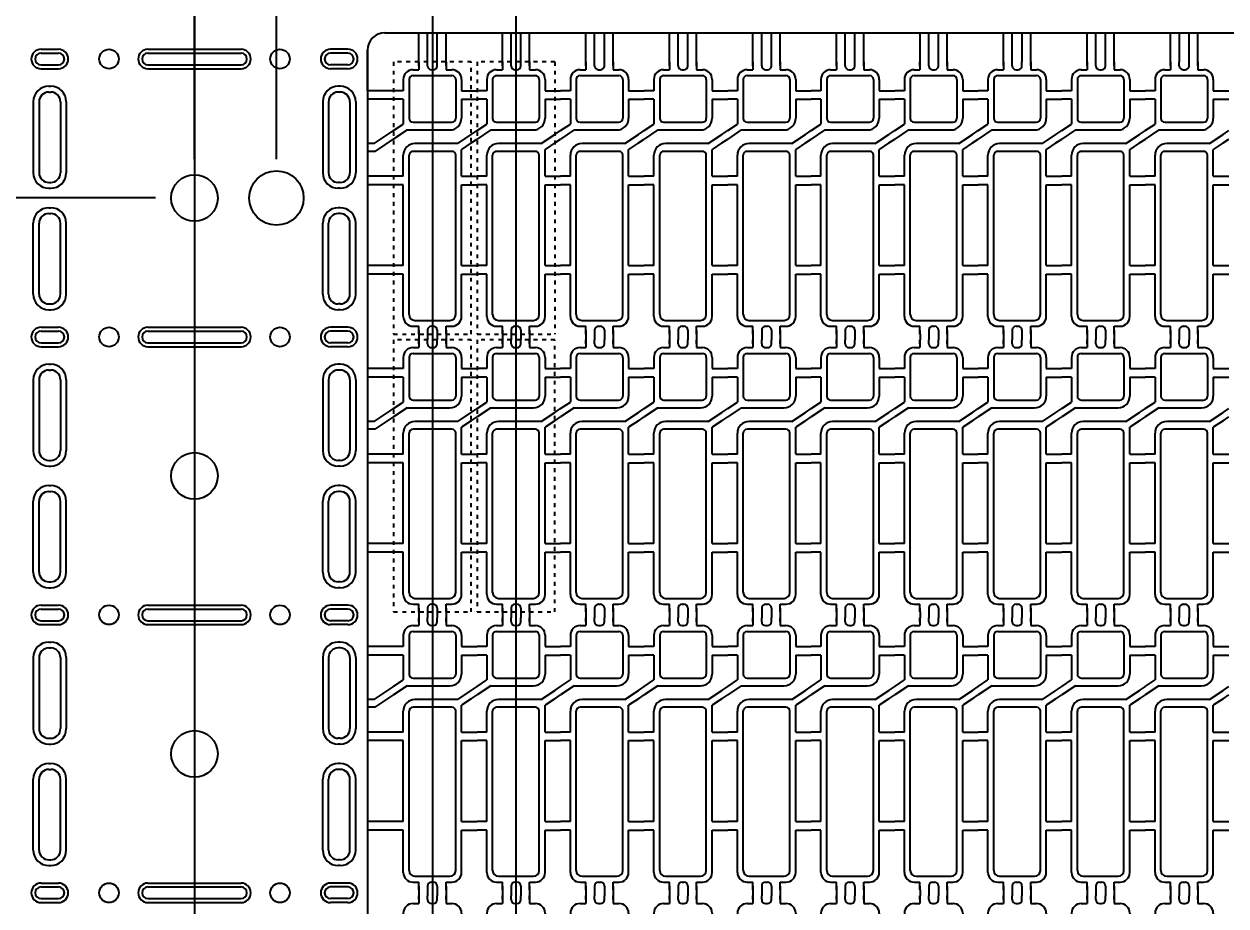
# Model space of a CAD drawing. Header units: millimetres. Extents: x -992 to 1678, y 128 to 1331.
# Drawn here: x -846.04 to -815.1, y 1240.38 to 1263.07 of the extents above; entities that cross this region are included whole.
import ezdxf

# ---------------------------------------------------------------- set-up
doc = ezdxf.new("R2010")
doc.units = ezdxf.units.MM
doc.header["$PDMODE"] = 3
doc.header["$PDSIZE"] = -1
for name, pattern in [('CENTER', [10.16, 6.35, -1.27, 1.27, -1.27]), ('DOT2', [0.125, 0, -0.125]), ('HIDDEN', [1.905, 1.27, -0.635])]:
    doc.linetypes.add(name, pattern=pattern)
doc.layers.get('DEFPOINTS').update_dxf_attribs({"color": 10})
for name, color, linetype in [('1', 3, 'Continuous'), ('6', 6, 'Continuous'), ('b etching', 1, 'Continuous'), ('CEN', 8, 'CENTER'), ('DIM', 7, 'Continuous'), ('HID', 1, 'HIDDEN')]:
    doc.layers.add(name, color=color, linetype=linetype)
doc.styles.add('SIMPLEX', font='simplex')
doc.styles.get("Standard").update_dxf_attribs({"font": 'txt.shx', "bigfont": 'chineset.shx'})
doc.dimstyles.new('ISO-25', dxfattribs={"dimtxt": 2.5, "dimasz": 2.5, "dimexe": 1.25, "dimexo": 0.625, "dimtad": 1, "dimtxsty": 'Standard', "dimcen": 2.5, "dimadec": 0, "dimazin": 0, "dimtfac": 1, "dimtmove": 0, "dimatfit": 3, "dimfxl": 1, "dimarcsym": 0})

# ---------------------------------------------------------------- blocks, each defined once
blk = doc.blocks.new('_OPEN30')
at = {"color": 0, "linetype": 'ByBlock'}
for p, q in [((-1, 0.268), (0, 0)), ((0, 0), (-1, -0.268)), ((0, 0), (-1, 0))]:
    blk.add_line(p, q, dxfattribs=at)
blk = doc.blocks.new('*D93')
at = {"layer": 'DEFPOINTS', "color": 0, "transparency": 16777216}
for p in [(-899.724, 1292.825), (-841.649, 1270.144), (-899.724, 1208.444)]:
    blk.add_point(p, dxfattribs=at)
at = {"layer": 'DIM', "color": 0, "lineweight": -2, "transparency": 16777216}
for p, q in [((-899.724, 1209.444), (-899.724, 1293.825)), ((-841.649, 1271.144), (-841.649, 1293.825)), ((-897.724, 1292.825), (-879.615, 1292.825)), ((-843.649, 1292.825), (-861.758, 1292.825))]:
    blk.add_line(p, q, dxfattribs=at)
at = {"layer": 'DIM', "color": 0, "lineweight": -2, "transparency": 16777216, "xscale": 2, "yscale": 2, "zscale": 2, "rotation": 180}
blk.add_blockref('_OPEN30', (-899.724, 1292.825), dxfattribs=at)
at = {"layer": 'DIM', "color": 0, "lineweight": -2, "transparency": 16777216, "xscale": 2, "yscale": 2, "zscale": 2}
blk.add_blockref('_OPEN30', (-841.649, 1292.825), dxfattribs=at)
at = {"layer": 'DIM', "color": 0, "transparency": 16777216, "insert": (-870.686, 1292.825), "char_height": 3, "attachment_point": 5, "style": 'SIMPLEX'}
blk.add_mtext('58,075', dxfattribs=at)
blk = doc.blocks.new('*D130')
at = {"layer": 'DEFPOINTS', "color": 0, "transparency": 16777216}
for p in [(-841.649, 1270.691), (-841.649, 1258.594), (-839.539, 1258.594)]:
    blk.add_point(p, dxfattribs=at)
at = {"layer": 'DIM', "color": 0, "lineweight": -2, "transparency": 16777216}
for p, q in [((-841.649, 1259.594), (-841.649, 1271.691)), ((-839.539, 1259.594), (-839.539, 1271.691)), ((-843.649, 1270.691), (-845.649, 1270.691)), ((-841.649, 1270.691), (-839.539, 1270.691)), ((-837.539, 1270.691), (-827.778, 1270.691))]:
    blk.add_line(p, q, dxfattribs=at)
at = {"layer": 'DIM', "color": 0, "lineweight": -2, "transparency": 16777216, "xscale": 2, "yscale": 2, "zscale": 2}
blk.add_blockref('_OPEN30', (-841.649, 1270.691), dxfattribs=at)
at = {"layer": 'DIM', "color": 0, "lineweight": -2, "transparency": 16777216, "xscale": 2, "yscale": 2, "zscale": 2, "rotation": 180}
blk.add_blockref('_OPEN30', (-839.539, 1270.691), dxfattribs=at)
at = {"layer": 'DIM', "color": 0, "transparency": 16777216, "insert": (-822.636, 1270.691), "char_height": 3, "attachment_point": 5, "style": 'SIMPLEX'}
blk.add_mtext('2,11', dxfattribs=at)
blk = doc.blocks.new('*D131')
at = {"layer": 'DEFPOINTS', "color": 0, "transparency": 16777216}
for p in [(-841.649, 1265.844), (-852.393, 1258.594), (-841.649, 1258.594)]:
    blk.add_point(p, dxfattribs=at)
at = {"layer": 'DIM', "color": 0, "lineweight": -2, "transparency": 16777216}
for p, q in [((-852.393, 1265.844), (-852.393, 1267.844)), ((-842.649, 1265.844), (-853.393, 1265.844)), ((-852.393, 1260.594), (-852.393, 1263.844)), ((-842.649, 1258.594), (-853.393, 1258.594))]:
    blk.add_line(p, q, dxfattribs=at)
at = {"layer": 'DIM', "color": 0, "lineweight": -2, "transparency": 16777216, "xscale": 2, "yscale": 2, "zscale": 2}
for p, rotation in [((-852.393, 1265.844), 90), ((-852.393, 1258.594), 270)]:
    blk.add_blockref('_OPEN30', p, dxfattribs=dict(at, rotation=rotation))
at = {"layer": 'DIM', "color": 0, "transparency": 16777216, "insert": (-852.393, 1273.915), "char_height": 3, "attachment_point": 5, "rotation": 90, "style": 'SIMPLEX'}
blk.add_mtext('7,25', dxfattribs=at)
blk = doc.blocks.new('e1')
at = {"layer": '1'}
for p, q in [((-947.058, 906.581), (-947.058, 906.481)), ((-947.058, 906.481), (-947.058, 906.581)), ((-947.058, 906.581), (-947.058, 906.381)), ((-946.358, 906.581), (-946.358, 906.481)), ((-946.358, 906.481), (-946.358, 906.581)), ((-946.358, 906.581), (-946.358, 906.381)), ((-946.358, 906.381), (-946.208, 906.381)), ((-947.458, 906.131), (-947.458, 905.841)), ((-945.958, 906.131), (-945.958, 905.841)), ((-947.458, 905.841), (-947.708, 905.841)), ((-947.458, 905.621), (-947.708, 905.621)), ((-947.458, 905.621), (-947.458, 904.981)), ((-945.958, 905.841), (-945.708, 905.841)), ((-945.958, 905.621), (-945.958, 905.131)), ((-945.958, 905.621), (-945.708, 905.621)), ((-947.358, 904.831), (-946.258, 904.831)), ((-946.058, 904.481), (-947.158, 904.481)), ((-945.958, 903.641), (-945.958, 904.331)), ((-947.458, 903.641), (-947.458, 904.181)), ((-947.458, 903.641), (-947.708, 903.641)), ((-947.458, 903.421), (-947.708, 903.421)), ((-947.458, 901.341), (-947.458, 903.421)), ((-945.958, 903.641), (-945.708, 903.641)), ((-945.958, 901.341), (-945.958, 903.421)), ((-945.958, 903.421), (-945.708, 903.421)), ((-947.458, 901.341), (-947.708, 901.341)), ((-945.958, 901.341), (-945.708, 901.341)), ((-947.458, 901.121), (-947.708, 901.121)), ((-947.458, 900.031), (-947.458, 901.121)), ((-945.958, 900.031), (-945.958, 901.121)), ((-945.958, 901.121), (-945.708, 901.121)), ((-947.058, 899.581), (-947.058, 899.781)), ((-947.058, 899.581), (-947.058, 899.681)), ((-947.058, 899.681), (-947.058, 899.581)), ((-946.358, 899.781), (-946.208, 899.781)), ((-946.358, 899.581), (-946.358, 899.781)), ((-946.358, 899.581), (-946.358, 899.681)), ((-946.358, 899.681), (-946.358, 899.581))]:
    blk.add_line(p, q, dxfattribs=at)
at = {"layer": '1', "linetype": 'ByBlock'}
for p, q in [((-946.833, 906.481), (-946.833, 906.581)), ((-946.583, 906.481), (-946.583, 906.581)), ((-947.208, 906.381), (-947.058, 906.381)), ((-946.733, 906.381), (-946.683, 906.381)), ((-947.708, 904.814), (-947.458, 904.981)), ((-947.358, 904.831), (-947.708, 904.597)), ((-946.058, 904.481), (-945.708, 904.714)), ((-945.708, 904.497), (-945.958, 904.331)), ((-947.208, 899.781), (-947.058, 899.781)), ((-946.833, 899.681), (-946.833, 899.581)), ((-946.733, 899.781), (-946.683, 899.781)), ((-946.583, 899.681), (-946.583, 899.581))]:
    blk.add_line(p, q, dxfattribs=at)
for centre, start, end in [((-946.733, 906.481), 180, 270), ((-946.683, 906.481), 270, 0), ((-946.733, 899.681), 90, 180), ((-946.683, 899.681), 0, 90)]:
    blk.add_arc(centre, 0.1, start, end, dxfattribs=at)
at = {"layer": '1'}
for centre, radius, start, end in [((-947.208, 906.131), 0.25, 90, 180), ((-946.208, 906.131), 0.25, 0, 90), ((-946.258, 905.131), 0.3, 270, 0), ((-947.158, 904.181), 0.3, 90, 180), ((-947.208, 900.031), 0.25, 180, 270), ((-946.208, 900.031), 0.25, 270, 0)]:
    blk.add_arc(centre, radius, start, end, dxfattribs=at)
blk = doc.blocks.new('e2')
at = {"layer": 'b etching', "linetype": 'ByBlock'}
for p, q in [((-947.208, 906.231), (-946.208, 906.231)), ((-947.308, 906.131), (-947.308, 905.131)), ((-946.108, 906.131), (-946.108, 905.131)), ((-947.208, 905.031), (-946.208, 905.031)), ((-947.308, 900.081), (-947.308, 904.181)), ((-946.208, 904.281), (-947.208, 904.281)), ((-946.108, 900.081), (-946.108, 904.181)), ((-947.158, 899.931), (-946.258, 899.931))]:
    blk.add_line(p, q, dxfattribs=at)
for centre, radius, start, end in [((-947.208, 906.131), 0.1, 90, 180), ((-946.208, 906.131), 0.1, 360, 90), ((-947.208, 905.131), 0.1, 180, 270), ((-946.208, 905.131), 0.1, 270, 360), ((-947.208, 904.181), 0.1, 90, 180), ((-946.208, 904.181), 0.1, 0, 90), ((-947.158, 900.081), 0.15, 180, 270), ((-946.258, 900.081), 0.15, 270, 0)]:
    blk.add_arc(centre, radius, start, end, dxfattribs=at)
blk = doc.blocks.new('TOP')
at = {"layer": '1', "linetype": 'ByBlock'}
for p, q in [((-895.149, 911.326), (-894.999, 911.326)), ((-895.149, 911.106), (-894.999, 911.106)), ((-895.149, 910.2), (-894.999, 910.3)), ((-895.149, 909.983), (-894.999, 910.083)), ((-895.149, 909.126), (-894.999, 909.126)), ((-895.149, 908.906), (-894.999, 908.906)), ((-895.149, 906.826), (-894.999, 906.826)), ((-895.149, 906.606), (-894.999, 906.606)), ((-896.499, 905.066), (-896.499, 904.916)), ((-896.274, 905.066), (-896.274, 904.916)), ((-896.024, 905.066), (-896.024, 904.916)), ((-895.799, 905.066), (-895.799, 904.916))]:
    blk.add_line(p, q, dxfattribs=at)
blk = doc.blocks.new('1')
at = {"layer": '1', "linetype": 'ByBlock'}
for p, q in [((-898.224, 911.326), (-898.899, 911.326)), ((-898.224, 911.106), (-898.899, 911.106)), ((-898.899, 911.106), (-898.899, 909.966)), ((-898.724, 909.966), (-897.974, 910.466)), ((-898.699, 909.766), (-897.874, 910.316)), ((-898.724, 909.966), (-898.899, 909.966)), ((-898.699, 909.766), (-898.899, 909.766)), ((-898.899, 909.766), (-898.899, 909.126)), ((-898.224, 909.126), (-898.899, 909.126)), ((-898.224, 908.906), (-898.899, 908.906)), ((-898.899, 908.906), (-898.899, 906.826)), ((-898.224, 906.826), (-898.899, 906.826)), ((-898.224, 906.606), (-898.899, 906.606)), ((-898.899, 906.606), (-898.899, 904.176)), ((-898.224, 904.176), (-898.899, 904.176))]:
    blk.add_line(p, q, dxfattribs=at)
blk = doc.blocks.new('111')
at = {"layer": '1', "linetype": 'ByBlock'}
for p, q in [((-415.593, 929.351), (-415.593, 930.101)), ((-415.368, 929.351), (-415.368, 930.101)), ((-415.368, 930.101), (-415.118, 930.101)), ((-415.118, 929.351), (-415.118, 930.101)), ((-414.893, 930.101), (-413.443, 930.101)), ((-414.893, 929.351), (-414.893, 930.101))]:
    blk.add_line(p, q, dxfattribs=at)

msp = doc.modelspace()

# ---------------------------------------------------------------- linework, layer by layer
at = {"layer": '1', "linetype": 'ByBlock'}
for p, q in [((-836.7486804, 1262.84394821), (-835.8736804, 1262.84394821)), ((-837.1986804, 1261.35394821), (-837.1986804, 1262.39394821))]:
    msp.add_line(p, q, dxfattribs=at)
at = {"layer": '1'}
for p, q in [((-845.5986804, 1262.31894821), (-845.1486804, 1262.31894821)), ((-845.5986804, 1262.31894821), (-845.1486804, 1262.31894821)), ((-842.8486804, 1262.31894821), (-840.4486804, 1262.31894821)), ((-841.1486804, 1262.31894821), (-840.4486804, 1262.31894821)), ((-837.6986804, 1262.31894821), (-838.1486804, 1262.31894821)), ((-837.6986804, 1262.31894821), (-838.1486804, 1262.31894821)), ((-845.5986804, 1262.01894821), (-845.1486804, 1262.01894821)), ((-845.5986804, 1262.01894821), (-845.1486804, 1262.01894821)), ((-842.8486804, 1262.01894821), (-840.4486804, 1262.01894821)), ((-841.1486804, 1262.01894821), (-840.4486804, 1262.01894821)), ((-837.6986804, 1262.01894821), (-838.1486804, 1262.01894821)), ((-837.6986804, 1262.01894821), (-838.1486804, 1262.01894821)), ((-845.6486804, 1261.06894821), (-845.6486804, 1259.24394821)), ((-845.3986804, 1261.31894821), (-845.3486804, 1261.31894821)), ((-845.0986804, 1261.06894821), (-845.0986804, 1259.24394821)), ((-838.1986804, 1261.06894821), (-838.1986804, 1259.24394821)), ((-837.8986804, 1261.31894821), (-837.9486804, 1261.31894821)), ((-837.6486804, 1261.06894821), (-837.6486804, 1259.24394821)), ((-845.3986804, 1258.99394821), (-845.3486804, 1258.99394821)), ((-837.8986804, 1258.99394821), (-837.9486804, 1258.99394821)), ((-845.6486804, 1256.11894821), (-845.6486804, 1257.94394821)), ((-845.3986804, 1258.19394821), (-845.3486804, 1258.19394821)), ((-845.0986804, 1256.11894821), (-845.0986804, 1257.94394821)), ((-838.1986804, 1256.11894821), (-838.1986804, 1257.94394821)), ((-837.8986804, 1258.19394821), (-837.9486804, 1258.19394821)), ((-837.6486804, 1256.11894821), (-837.6486804, 1257.94394821)), ((-845.3986804, 1255.86894821), (-845.3486804, 1255.86894821)), ((-837.8986804, 1255.86894821), (-837.9486804, 1255.86894821)), ((-845.5986804, 1255.16894821), (-845.1486804, 1255.16894821)), ((-845.5986804, 1255.16894821), (-845.1486804, 1255.16894821)), ((-842.8486804, 1255.16894821), (-840.4486804, 1255.16894821)), ((-841.1486804, 1255.16894821), (-840.4486804, 1255.16894821)), ((-837.6986804, 1255.16894821), (-838.1486804, 1255.16894821)), ((-837.6986804, 1255.16894821), (-838.1486804, 1255.16894821)), ((-845.5986804, 1254.86894821), (-845.1486804, 1254.86894821)), ((-845.5986804, 1254.86894821), (-845.1486804, 1254.86894821)), ((-842.8486804, 1254.86894821), (-840.4486804, 1254.86894821)), ((-841.1486804, 1254.86894821), (-840.4486804, 1254.86894821)), ((-837.6986804, 1254.86894821), (-838.1486804, 1254.86894821)), ((-837.6986804, 1254.86894821), (-838.1486804, 1254.86894821)), ((-845.6486804, 1253.91894821), (-845.6486804, 1252.09394821)), ((-845.3986804, 1254.16894821), (-845.3486804, 1254.16894821)), ((-845.0986804, 1253.91894821), (-845.0986804, 1252.09394821)), ((-838.1986804, 1253.91894821), (-838.1986804, 1252.09394821)), ((-837.8986804, 1254.16894821), (-837.9486804, 1254.16894821)), ((-837.6486804, 1253.91894821), (-837.6486804, 1252.09394821)), ((-845.3986804, 1251.84394821), (-845.3486804, 1251.84394821)), ((-837.8986804, 1251.84394821), (-837.9486804, 1251.84394821)), ((-845.3986804, 1251.04394821), (-845.3486804, 1251.04394821)), ((-837.8986804, 1251.04394821), (-837.9486804, 1251.04394821)), ((-845.6486804, 1248.96894821), (-845.6486804, 1250.79394821)), ((-845.0986804, 1248.96894821), (-845.0986804, 1250.79394821)), ((-838.1986804, 1248.96894821), (-838.1986804, 1250.79394821)), ((-837.6486804, 1248.96894821), (-837.6486804, 1250.79394821)), ((-845.3986804, 1248.71894821), (-845.3486804, 1248.71894821)), ((-837.8986804, 1248.71894821), (-837.9486804, 1248.71894821)), ((-845.5986804, 1248.01894821), (-845.1486804, 1248.01894821)), ((-845.5986804, 1248.01894821), (-845.1486804, 1248.01894821)), ((-842.8486804, 1248.01894821), (-840.4486804, 1248.01894821)), ((-841.1486804, 1248.01894821), (-840.4486804, 1248.01894821)), ((-837.6986804, 1248.01894821), (-838.1486804, 1248.01894821)), ((-837.6986804, 1248.01894821), (-838.1486804, 1248.01894821)), ((-845.5986804, 1247.71894821), (-845.1486804, 1247.71894821)), ((-845.5986804, 1247.71894821), (-845.1486804, 1247.71894821)), ((-842.8486804, 1247.71894821), (-840.4486804, 1247.71894821)), ((-841.1486804, 1247.71894821), (-840.4486804, 1247.71894821)), ((-837.6986804, 1247.71894821), (-838.1486804, 1247.71894821)), ((-837.6986804, 1247.71894821), (-838.1486804, 1247.71894821)), ((-845.3986804, 1247.01894821), (-845.3486804, 1247.01894821)), ((-837.8986804, 1247.01894821), (-837.9486804, 1247.01894821)), ((-845.6486804, 1246.76894821), (-845.6486804, 1244.94394821)), ((-845.0986804, 1246.76894821), (-845.0986804, 1244.94394821)), ((-838.1986804, 1246.76894821), (-838.1986804, 1244.94394821)), ((-837.6486804, 1246.76894821), (-837.6486804, 1244.94394821)), ((-845.3986804, 1244.69394821), (-845.3486804, 1244.69394821)), ((-837.8986804, 1244.69394821), (-837.9486804, 1244.69394821)), ((-845.3986804, 1243.89394821), (-845.3486804, 1243.89394821)), ((-837.8986804, 1243.89394821), (-837.9486804, 1243.89394821)), ((-845.6486804, 1241.81894821), (-845.6486804, 1243.64394821)), ((-845.0986804, 1241.81894821), (-845.0986804, 1243.64394821)), ((-838.1986804, 1241.81894821), (-838.1986804, 1243.64394821)), ((-837.6486804, 1241.81894821), (-837.6486804, 1243.64394821)), ((-845.3986804, 1241.56894821), (-845.3486804, 1241.56894821)), ((-837.8986804, 1241.56894821), (-837.9486804, 1241.56894821)), ((-845.5986804, 1240.86894821), (-845.1486804, 1240.86894821)), ((-845.5986804, 1240.86894821), (-845.1486804, 1240.86894821)), ((-842.8486804, 1240.86894821), (-840.4486804, 1240.86894821)), ((-841.1486804, 1240.86894821), (-840.4486804, 1240.86894821)), ((-837.6986804, 1240.86894821), (-838.1486804, 1240.86894821)), ((-837.6986804, 1240.86894821), (-838.1486804, 1240.86894821)), ((-845.5986804, 1240.56894821), (-845.1486804, 1240.56894821)), ((-845.5986804, 1240.56894821), (-845.1486804, 1240.56894821)), ((-842.8486804, 1240.56894821), (-840.4486804, 1240.56894821)), ((-841.1486804, 1240.56894821), (-840.4486804, 1240.56894821)), ((-837.6986804, 1240.56894821), (-838.1486804, 1240.56894821)), ((-837.6986804, 1240.56894821), (-838.1486804, 1240.56894821))]:
    msp.add_line(p, q, dxfattribs=at)
for centre, radius in [((-843.8486804, 1262.16894821), 0.25), ((-843.8486804, 1262.16894821), 0.25), ((-839.4486804, 1262.16894821), 0.25), ((-841.6486804, 1258.59394821), 0.6), ((-839.5386804, 1258.59394821), 0.7), ((-843.8486804, 1255.01894821), 0.25), ((-843.8486804, 1255.01894821), 0.25), ((-839.4486804, 1255.01894821), 0.25), ((-839.4486804, 1255.01894821), 0.25), ((-841.6486804, 1251.44394821), 0.6), ((-843.8486804, 1247.86894821), 0.25), ((-843.8486804, 1247.86894821), 0.25), ((-839.4486804, 1247.86894821), 0.25), ((-839.4486804, 1247.86894821), 0.25), ((-841.6486804, 1244.29394821), 0.6), ((-843.8486804, 1240.71894821), 0.25), ((-843.8486804, 1240.71894821), 0.25), ((-839.4486804, 1240.71894821), 0.25), ((-839.4486804, 1240.71894821), 0.25)]:
    msp.add_circle(centre, radius, dxfattribs=at)
at = {"layer": '1', "linetype": 'ByBlock'}
msp.add_arc((-836.7486804, 1262.39394821), 0.45, 90, 180, dxfattribs=at)
at = {"layer": '1'}
for centre, radius, start, end in [((-845.5986804, 1262.16894821), 0.15, 90, 270), ((-845.5986804, 1262.16894821), 0.15, 90, 270), ((-845.1486804, 1262.16894821), 0.15, 270, 90), ((-845.1486804, 1262.16894821), 0.15, 270, 90), ((-842.8486804, 1262.16894821), 0.15, 90, 270), ((-842.8486804, 1262.16894821), 0.15, 90, 270), ((-840.4486804, 1262.16894821), 0.15, 270, 90), ((-840.4486804, 1262.16894821), 0.15, 270, 90), ((-838.1486804, 1262.16894821), 0.15, 90, 270), ((-838.1486804, 1262.16894821), 0.15, 90, 270), ((-837.6986804, 1262.16894821), 0.15, 270, 90), ((-837.6986804, 1262.16894821), 0.15, 270, 90), ((-845.3986804, 1261.06894821), 0.25, 90, 180), ((-845.3486804, 1261.06894821), 0.25, 0, 90), ((-837.9486804, 1261.06894821), 0.25, 90, 180), ((-837.8986804, 1261.06894821), 0.25, 360, 90), ((-845.3986804, 1259.24394821), 0.25, 180, 270), ((-845.3486804, 1259.24394821), 0.25, 270, 0), ((-837.9486804, 1259.24394821), 0.25, 180, 270), ((-837.8986804, 1259.24394821), 0.25, 270, 360), ((-845.3986804, 1257.94394821), 0.25, 90, 180), ((-845.3486804, 1257.94394821), 0.25, 360, 90), ((-837.9486804, 1257.94394821), 0.25, 90, 180), ((-837.8986804, 1257.94394821), 0.25, 0, 90), ((-845.3986804, 1256.11894821), 0.25, 180, 270), ((-845.3486804, 1256.11894821), 0.25, 270, 360), ((-837.9486804, 1256.11894821), 0.25, 180, 270), ((-837.8986804, 1256.11894821), 0.25, 270, 0), ((-845.5986804, 1255.01894821), 0.15, 90, 270), ((-845.5986804, 1255.01894821), 0.15, 90, 270), ((-845.1486804, 1255.01894821), 0.15, 270, 90), ((-845.1486804, 1255.01894821), 0.15, 270, 90), ((-842.8486804, 1255.01894821), 0.15, 90, 270), ((-842.8486804, 1255.01894821), 0.15, 90, 270), ((-840.4486804, 1255.01894821), 0.15, 270, 90), ((-840.4486804, 1255.01894821), 0.15, 270, 90), ((-838.1486804, 1255.01894821), 0.15, 90, 270), ((-838.1486804, 1255.01894821), 0.15, 90, 270), ((-837.6986804, 1255.01894821), 0.15, 270, 90), ((-837.6986804, 1255.01894821), 0.15, 270, 90), ((-845.3986804, 1253.91894821), 0.25, 90, 180), ((-845.3486804, 1253.91894821), 0.25, 0, 90), ((-837.9486804, 1253.91894821), 0.25, 90, 180), ((-837.8986804, 1253.91894821), 0.25, 360, 90), ((-845.3986804, 1252.09394821), 0.25, 180, 270), ((-845.3486804, 1252.09394821), 0.25, 270, 0), ((-837.9486804, 1252.09394821), 0.25, 180, 270), ((-837.8986804, 1252.09394821), 0.25, 270, 360), ((-845.3986804, 1250.79394821), 0.25, 90, 180), ((-845.3486804, 1250.79394821), 0.25, 360, 90), ((-837.9486804, 1250.79394821), 0.25, 90, 180), ((-837.8986804, 1250.79394821), 0.25, 0, 90), ((-845.3986804, 1248.96894821), 0.25, 180, 270), ((-845.3486804, 1248.96894821), 0.25, 270, 360), ((-837.9486804, 1248.96894821), 0.25, 180, 270), ((-837.8986804, 1248.96894821), 0.25, 270, 0), ((-845.5986804, 1247.86894821), 0.15, 90, 270), ((-845.5986804, 1247.86894821), 0.15, 90, 270), ((-845.1486804, 1247.86894821), 0.15, 270, 90), ((-845.1486804, 1247.86894821), 0.15, 270, 90), ((-842.8486804, 1247.86894821), 0.15, 90, 270), ((-842.8486804, 1247.86894821), 0.15, 90, 270), ((-840.4486804, 1247.86894821), 0.15, 270, 90), ((-840.4486804, 1247.86894821), 0.15, 270, 90), ((-838.1486804, 1247.86894821), 0.15, 90, 270), ((-838.1486804, 1247.86894821), 0.15, 90, 270), ((-837.6986804, 1247.86894821), 0.15, 270, 90), ((-837.6986804, 1247.86894821), 0.15, 270, 90), ((-845.3986804, 1246.76894821), 0.25, 90, 180), ((-845.3486804, 1246.76894821), 0.25, 0, 90), ((-837.9486804, 1246.76894821), 0.25, 90, 180), ((-837.8986804, 1246.76894821), 0.25, 360, 90), ((-845.3986804, 1244.94394821), 0.25, 180, 270), ((-845.3486804, 1244.94394821), 0.25, 270, 0), ((-837.9486804, 1244.94394821), 0.25, 180, 270), ((-837.8986804, 1244.94394821), 0.25, 270, 360), ((-845.3986804, 1243.64394821), 0.25, 90, 180), ((-845.3486804, 1243.64394821), 0.25, 360, 90), ((-837.9486804, 1243.64394821), 0.25, 90, 180), ((-837.8986804, 1243.64394821), 0.25, 0, 90), ((-845.3986804, 1241.81894821), 0.25, 180, 270), ((-845.3486804, 1241.81894821), 0.25, 270, 360), ((-837.9486804, 1241.81894821), 0.25, 180, 270), ((-837.8986804, 1241.81894821), 0.25, 270, 0), ((-845.5986804, 1240.71894821), 0.15, 90, 270), ((-845.5986804, 1240.71894821), 0.15, 90, 270), ((-845.1486804, 1240.71894821), 0.15, 270, 90), ((-845.1486804, 1240.71894821), 0.15, 270, 90), ((-842.8486804, 1240.71894821), 0.15, 90, 270), ((-842.8486804, 1240.71894821), 0.15, 90, 270), ((-840.4486804, 1240.71894821), 0.15, 270, 90), ((-840.4486804, 1240.71894821), 0.15, 270, 90), ((-838.1486804, 1240.71894821), 0.15, 90, 270), ((-838.1486804, 1240.71894821), 0.15, 90, 270), ((-837.6986804, 1240.71894821), 0.15, 270, 90), ((-837.6986804, 1240.71894821), 0.15, 270, 90)]:
    msp.add_arc(centre, radius, start, end, dxfattribs=at)
at = {"layer": '6', "linetype": 'DOT2'}
for p, q in [((-836.5236804, 1262.09394821), (-836.5236804, 1255.09394821)), ((-834.5236804, 1262.09394821), (-836.5236804, 1262.09394821)), ((-834.5236804, 1255.09394821), (-834.5236804, 1262.09394821)), ((-834.3736804, 1262.09394821), (-834.3736804, 1255.09394821)), ((-832.3736804, 1262.09394821), (-834.3736804, 1262.09394821)), ((-832.3736804, 1262.09394821), (-832.3736804, 1255.09394821)), ((-836.5236804, 1255.09394821), (-834.5236804, 1255.09394821)), ((-834.5236804, 1254.94394821), (-836.5236804, 1254.94394821)), ((-836.5236804, 1254.94394821), (-836.5236804, 1247.94394821)), ((-834.5236804, 1247.94394821), (-834.5236804, 1254.94394821)), ((-834.3736804, 1255.09394821), (-832.3736804, 1255.09394821)), ((-834.3736804, 1254.94394821), (-834.3736804, 1247.94394821)), ((-832.3736804, 1254.94394821), (-834.3736804, 1254.94394821)), ((-832.3736804, 1247.94394821), (-832.3736804, 1254.94394821)), ((-836.5236804, 1247.94394821), (-834.5236804, 1247.94394821)), ((-834.3736804, 1247.94394821), (-832.3736804, 1247.94394821))]:
    msp.add_line(p, q, dxfattribs=at)
at = {"layer": 'CEN', "linetype": 'ByBlock'}
for p, q in [((-835.5236804, 1270.54394821), (-835.5236804, 1203.74394821)), ((-833.3736804, 1270.54394821), (-833.3736804, 1203.74394821)), ((-841.6486804, 1270.14394821), (-841.6486804, 1204.14394821))]:
    msp.add_line(p, q, dxfattribs=at)
at = {"layer": 'HID', "linetype": 'ByBlock'}
for p, q in [((-836.7486804, 1262.84394821), (-784.8486804, 1262.84394821)), ((-845.5986804, 1262.41894821), (-845.1486804, 1262.41894821)), ((-842.8486804, 1262.41894821), (-840.4486804, 1262.41894821)), ((-837.6986804, 1262.41894821), (-838.1486804, 1262.41894821)), ((-837.1986804, 1262.39394821), (-837.1986804, 1211.89394821)), ((-845.5986804, 1261.91894821), (-845.1486804, 1261.91894821)), ((-842.8486804, 1261.91894821), (-840.4486804, 1261.91894821)), ((-837.6986804, 1261.91894821), (-838.1486804, 1261.91894821)), ((-845.3986804, 1261.46894821), (-845.3486804, 1261.46894821)), ((-837.8986804, 1261.46894821), (-837.9486804, 1261.46894821)), ((-845.7986804, 1261.06894821), (-845.7986804, 1259.24394821)), ((-844.9486804, 1261.06894821), (-844.9486804, 1259.24394821)), ((-838.3486804, 1261.06894821), (-838.3486804, 1259.24394821)), ((-837.4986804, 1261.06894821), (-837.4986804, 1259.24394821)), ((-845.3986804, 1258.84394821), (-845.3486804, 1258.84394821)), ((-837.8986804, 1258.84394821), (-837.9486804, 1258.84394821)), ((-845.3986804, 1258.34394821), (-845.3486804, 1258.34394821)), ((-837.8986804, 1258.34394821), (-837.9486804, 1258.34394821)), ((-845.7986804, 1256.11894821), (-845.7986804, 1257.94394821)), ((-844.9486804, 1256.11894821), (-844.9486804, 1257.94394821)), ((-838.3486804, 1256.11894821), (-838.3486804, 1257.94394821)), ((-837.4986804, 1256.11894821), (-837.4986804, 1257.94394821)), ((-845.3986804, 1255.71894821), (-845.3486804, 1255.71894821)), ((-837.8986804, 1255.71894821), (-837.9486804, 1255.71894821)), ((-845.5986804, 1255.26894821), (-845.1486804, 1255.26894821)), ((-842.8486804, 1255.26894821), (-840.4486804, 1255.26894821)), ((-837.6986804, 1255.26894821), (-838.1486804, 1255.26894821)), ((-845.5986804, 1254.76894821), (-845.1486804, 1254.76894821)), ((-842.8486804, 1254.76894821), (-840.4486804, 1254.76894821)), ((-837.6986804, 1254.76894821), (-838.1486804, 1254.76894821)), ((-845.3986804, 1254.31894821), (-845.3486804, 1254.31894821)), ((-837.8986804, 1254.31894821), (-837.9486804, 1254.31894821)), ((-845.7986804, 1253.91894821), (-845.7986804, 1252.09394821)), ((-844.9486804, 1253.91894821), (-844.9486804, 1252.09394821)), ((-838.3486804, 1253.91894821), (-838.3486804, 1252.09394821)), ((-837.4986804, 1253.91894821), (-837.4986804, 1252.09394821)), ((-845.3986804, 1251.69394821), (-845.3486804, 1251.69394821)), ((-837.8986804, 1251.69394821), (-837.9486804, 1251.69394821)), ((-845.3986804, 1251.19394821), (-845.3486804, 1251.19394821)), ((-837.8986804, 1251.19394821), (-837.9486804, 1251.19394821)), ((-845.7986804, 1248.96894821), (-845.7986804, 1250.79394821)), ((-844.9486804, 1248.96894821), (-844.9486804, 1250.79394821)), ((-838.3486804, 1248.96894821), (-838.3486804, 1250.79394821)), ((-837.4986804, 1248.96894821), (-837.4986804, 1250.79394821)), ((-845.3986804, 1248.56894821), (-845.3486804, 1248.56894821)), ((-837.8986804, 1248.56894821), (-837.9486804, 1248.56894821)), ((-845.5986804, 1248.11894821), (-845.1486804, 1248.11894821)), ((-842.8486804, 1248.11894821), (-840.4486804, 1248.11894821)), ((-837.6986804, 1248.11894821), (-838.1486804, 1248.11894821)), ((-845.5986804, 1247.61894821), (-845.1486804, 1247.61894821)), ((-842.8486804, 1247.61894821), (-840.4486804, 1247.61894821)), ((-837.6986804, 1247.61894821), (-838.1486804, 1247.61894821)), ((-845.3986804, 1247.16894821), (-845.3486804, 1247.16894821)), ((-837.8986804, 1247.16894821), (-837.9486804, 1247.16894821)), ((-845.7986804, 1246.76894821), (-845.7986804, 1244.94394821)), ((-844.9486804, 1246.76894821), (-844.9486804, 1244.94394821)), ((-838.3486804, 1246.76894821), (-838.3486804, 1244.94394821)), ((-837.4986804, 1246.76894821), (-837.4986804, 1244.94394821)), ((-845.3986804, 1244.54394821), (-845.3486804, 1244.54394821)), ((-837.8986804, 1244.54394821), (-837.9486804, 1244.54394821)), ((-845.3986804, 1244.04394821), (-845.3486804, 1244.04394821)), ((-837.8986804, 1244.04394821), (-837.9486804, 1244.04394821)), ((-845.7986804, 1241.81894821), (-845.7986804, 1243.64394821)), ((-844.9486804, 1241.81894821), (-844.9486804, 1243.64394821)), ((-838.3486804, 1241.81894821), (-838.3486804, 1243.64394821)), ((-837.4986804, 1241.81894821), (-837.4986804, 1243.64394821)), ((-845.3986804, 1241.41894821), (-845.3486804, 1241.41894821)), ((-837.8986804, 1241.41894821), (-837.9486804, 1241.41894821)), ((-845.5986804, 1240.96894821), (-845.1486804, 1240.96894821)), ((-842.8486804, 1240.96894821), (-840.4486804, 1240.96894821)), ((-837.6986804, 1240.96894821), (-838.1486804, 1240.96894821)), ((-845.5986804, 1240.46894821), (-845.1486804, 1240.46894821)), ((-842.8486804, 1240.46894821), (-840.4486804, 1240.46894821)), ((-837.6986804, 1240.46894821), (-838.1486804, 1240.46894821))]:
    msp.add_line(p, q, dxfattribs=at)
for centre, radius, start, end in [((-836.7486804, 1262.39394821), 0.45, 90, 180), ((-845.5986804, 1262.16894821), 0.25, 90, 270), ((-845.1486804, 1262.16894821), 0.25, 270, 90), ((-842.8486804, 1262.16894821), 0.25, 90, 270), ((-840.4486804, 1262.16894821), 0.25, 270, 90), ((-838.1486804, 1262.16894821), 0.25, 90, 270), ((-837.6986804, 1262.16894821), 0.25, 270, 90), ((-845.3986804, 1261.06894821), 0.4, 90, 180), ((-845.3486804, 1261.06894821), 0.4, 0, 90), ((-837.9486804, 1261.06894821), 0.4, 90, 180), ((-837.8986804, 1261.06894821), 0.4, 360, 90), ((-845.3986804, 1259.24394821), 0.4, 180, 270), ((-845.3486804, 1259.24394821), 0.4, 270, 0), ((-837.9486804, 1259.24394821), 0.4, 180, 270), ((-837.8986804, 1259.24394821), 0.4, 270, 360), ((-845.3986804, 1257.94394821), 0.4, 90, 180), ((-845.3486804, 1257.94394821), 0.4, 360, 90), ((-837.9486804, 1257.94394821), 0.4, 90, 180), ((-837.8986804, 1257.94394821), 0.4, 0, 90), ((-845.3986804, 1256.11894821), 0.4, 180, 270), ((-845.3486804, 1256.11894821), 0.4, 270, 360), ((-837.9486804, 1256.11894821), 0.4, 180, 270), ((-837.8986804, 1256.11894821), 0.4, 270, 0), ((-845.5986804, 1255.01894821), 0.25, 90, 270), ((-845.1486804, 1255.01894821), 0.25, 270, 90), ((-842.8486804, 1255.01894821), 0.25, 90, 270), ((-840.4486804, 1255.01894821), 0.25, 270, 90), ((-838.1486804, 1255.01894821), 0.25, 90, 270), ((-837.6986804, 1255.01894821), 0.25, 270, 90), ((-845.3986804, 1253.91894821), 0.4, 90, 180), ((-845.3486804, 1253.91894821), 0.4, 0, 90), ((-837.9486804, 1253.91894821), 0.4, 90, 180), ((-837.8986804, 1253.91894821), 0.4, 360, 90), ((-845.3986804, 1252.09394821), 0.4, 180, 270), ((-845.3486804, 1252.09394821), 0.4, 270, 0), ((-837.9486804, 1252.09394821), 0.4, 180, 270), ((-837.8986804, 1252.09394821), 0.4, 270, 360), ((-845.3986804, 1250.79394821), 0.4, 90, 180), ((-845.3486804, 1250.79394821), 0.4, 360, 90), ((-837.9486804, 1250.79394821), 0.4, 90, 180), ((-837.8986804, 1250.79394821), 0.4, 0, 90), ((-845.3986804, 1248.96894821), 0.4, 180, 270), ((-845.3486804, 1248.96894821), 0.4, 270, 360), ((-837.9486804, 1248.96894821), 0.4, 180, 270), ((-837.8986804, 1248.96894821), 0.4, 270, 0), ((-845.5986804, 1247.86894821), 0.25, 90, 270), ((-845.1486804, 1247.86894821), 0.25, 270, 90), ((-842.8486804, 1247.86894821), 0.25, 90, 270), ((-840.4486804, 1247.86894821), 0.25, 270, 90), ((-838.1486804, 1247.86894821), 0.25, 90, 270), ((-837.6986804, 1247.86894821), 0.25, 270, 90), ((-845.3986804, 1246.76894821), 0.4, 90, 180), ((-845.3486804, 1246.76894821), 0.4, 0, 90), ((-837.9486804, 1246.76894821), 0.4, 90, 180), ((-837.8986804, 1246.76894821), 0.4, 360, 90), ((-845.3986804, 1244.94394821), 0.4, 180, 270), ((-845.3486804, 1244.94394821), 0.4, 270, 0), ((-837.9486804, 1244.94394821), 0.4, 180, 270), ((-837.8986804, 1244.94394821), 0.4, 270, 360), ((-845.3986804, 1243.64394821), 0.4, 90, 180), ((-845.3486804, 1243.64394821), 0.4, 360, 90), ((-837.9486804, 1243.64394821), 0.4, 90, 180), ((-837.8986804, 1243.64394821), 0.4, 0, 90), ((-845.3986804, 1241.81894821), 0.4, 180, 270), ((-845.3486804, 1241.81894821), 0.4, 270, 360), ((-837.9486804, 1241.81894821), 0.4, 180, 270), ((-837.8986804, 1241.81894821), 0.4, 270, 0), ((-845.5986804, 1240.71894821), 0.25, 90, 270), ((-845.1486804, 1240.71894821), 0.25, 270, 90), ((-842.8486804, 1240.71894821), 0.25, 90, 270), ((-840.4486804, 1240.71894821), 0.25, 270, 90), ((-838.1486804, 1240.71894821), 0.25, 90, 270), ((-837.6986804, 1240.71894821), 0.25, 270, 90)]:
    msp.add_arc(centre, radius, start, end, dxfattribs=at)

# ---------------------------------------------------------------- block references
at = {"linetype": 'ByBlock'}
for name, p in [('111', (-420.28056474, 332.74258644)), ('111', (-418.13056474, 332.74258644)), ('111', (-415.98056474, 332.74258644)), ('111', (-413.83056474, 332.74258644)), ('111', (-411.68056474, 332.74258644)), ('111', (-409.53056474, 332.74258644)), ('111', (-407.38056474, 332.74258644)), ('111', (-405.23056474, 332.74258644)), ('111', (-403.08056474, 332.74258644)), ('111', (-400.93056474, 332.74258644)), ('e1', (111.18386592, 355.51326061)), ('e1', (113.33386592, 355.51326061)), ('e1', (115.48386592, 355.51326061)), ('e1', (117.63386592, 355.51326061)), ('e1', (119.78386592, 355.51326061)), ('e1', (121.93386592, 355.51326061)), ('e1', (124.08386592, 355.51326061)), ('e1', (126.23386592, 355.51326061)), ('e1', (128.38386592, 355.51326061)), ('e1', (130.53386592, 355.51326061)), ('e2', (111.18386592, 355.51326061)), ('e2', (113.33386592, 355.51326061)), ('e2', (115.48386592, 355.51326061)), ('e2', (117.63386592, 355.51326061)), ('e2', (119.78386592, 355.51326061)), ('e2', (121.93386592, 355.51326061)), ('e2', (124.08386592, 355.51326061)), ('e2', (126.23386592, 355.51326061)), ('e2', (128.38386592, 355.51326061)), ('e2', (130.53386592, 355.51326061)), ('1', (61.7, 350.02754633)), ('TOP', (60.625, 350.02754633)), ('TOP', (62.775, 350.02754633)), ('TOP', (64.925, 350.02754633)), ('TOP', (67.075, 350.02754633)), ('TOP', (69.225, 350.02754633)), ('TOP', (71.375, 350.02754633)), ('TOP', (73.525, 350.02754633)), ('TOP', (75.675, 350.02754633)), ('TOP', (77.825, 350.02754633)), ('TOP', (79.975, 350.02754633)), ('e1', (111.18386592, 348.36326061)), ('e1', (113.33386592, 348.36326061)), ('e1', (115.48386592, 348.36326061)), ('e1', (117.63386592, 348.36326061)), ('e1', (119.78386592, 348.36326061)), ('e1', (121.93386592, 348.36326061)), ('e1', (124.08386592, 348.36326061)), ('e1', (126.23386592, 348.36326061)), ('e1', (128.38386592, 348.36326061)), ('e1', (130.53386592, 348.36326061)), ('e2', (111.18386592, 348.36326061)), ('e2', (113.33386592, 348.36326061)), ('e2', (115.48386592, 348.36326061)), ('e2', (117.63386592, 348.36326061)), ('e2', (119.78386592, 348.36326061)), ('e2', (121.93386592, 348.36326061)), ('e2', (124.08386592, 348.36326061)), ('e2', (126.23386592, 348.36326061)), ('e2', (128.38386592, 348.36326061)), ('e2', (130.53386592, 348.36326061)), ('1', (61.7, 342.87754633)), ('TOP', (60.625, 342.87754633)), ('TOP', (60.625, 342.87754633)), ('TOP', (62.775, 342.87754633)), ('TOP', (64.925, 342.87754633)), ('TOP', (67.075, 342.87754633)), ('TOP', (69.225, 342.87754633)), ('TOP', (71.375, 342.87754633)), ('TOP', (73.525, 342.87754633)), ('TOP', (75.675, 342.87754633)), ('TOP', (77.825, 342.87754633)), ('TOP', (79.975, 342.87754633)), ('e1', (111.18386592, 341.21326061)), ('e1', (113.33386592, 341.21326061)), ('e1', (115.48386592, 341.21326061)), ('e1', (117.63386592, 341.21326061)), ('e1', (119.78386592, 341.21326061)), ('e1', (121.93386592, 341.21326061)), ('e1', (124.08386592, 341.21326061)), ('e1', (126.23386592, 341.21326061)), ('e1', (128.38386592, 341.21326061)), ('e1', (130.53386592, 341.21326061)), ('e2', (111.18386592, 341.21326061)), ('e2', (113.33386592, 341.21326061)), ('e2', (115.48386592, 341.21326061)), ('e2', (117.63386592, 341.21326061)), ('e2', (119.78386592, 341.21326061)), ('e2', (121.93386592, 341.21326061)), ('e2', (124.08386592, 341.21326061)), ('e2', (126.23386592, 341.21326061)), ('e2', (128.38386592, 341.21326061)), ('e2', (130.53386592, 341.21326061)), ('1', (61.7, 335.72754633)), ('TOP', (60.625, 335.72754633)), ('TOP', (60.625, 335.72754633)), ('TOP', (62.775, 335.72754633)), ('TOP', (64.925, 335.72754633)), ('TOP', (67.075, 335.72754633)), ('TOP', (69.225, 335.72754633)), ('TOP', (71.375, 335.72754633)), ('TOP', (73.525, 335.72754633)), ('TOP', (75.675, 335.72754633)), ('TOP', (77.825, 335.72754633)), ('TOP', (79.975, 335.72754633)), ('e1', (111.18386592, 334.06326061)), ('e1', (113.33386592, 334.06326061)), ('e1', (115.48386592, 334.06326061)), ('e1', (117.63386592, 334.06326061)), ('e1', (119.78386592, 334.06326061)), ('e1', (121.93386592, 334.06326061)), ('e1', (124.08386592, 334.06326061)), ('e1', (126.23386592, 334.06326061)), ('e1', (128.38386592, 334.06326061)), ('e1', (130.53386592, 334.06326061))]:
    msp.add_blockref(name, p, dxfattribs=at)

# ---------------------------------------------------------------- dimensions: what is measured, and where the dimension line sits
at = {"layer": 'DIM'}
dim = msp.add_linear_dim(base=(-899.7236803994, 1292.8245192535), p1=(-841.6486803994, 1270.1439482137), p2=(-899.7236803994, 1208.4439482137), dimstyle='ISO-25', override={"dimtxt": 3, "dimasz": 2, "dimexe": 1, "dimexo": 1, "dimgap": 1.5, "dimtad": 0, "dimdec": 8, "dimtxsty": 'SIMPLEX', "dimblk1": 'OPEN30', "dimblk2": 'OPEN30', "dimsah": 1, "dimtp": 0.05, "dimtm": 0.05, "dimtfac": 0.5, "dimtdec": 8}, dxfattribs=at)
dim.commit()
dim.dimension.update_dxf_attribs({"geometry": '*D93', "text_midpoint": (-870.6861803994, 1292.8245192535)})
dim = msp.add_linear_dim(base=(-852.393086211, 1258.5939482137), p1=(-841.6486803994, 1265.8439482137), p2=(-841.6486803994, 1258.5939482137), angle=90, dimstyle='ISO-25', override={"dimtxt": 3, "dimasz": 2, "dimexe": 1, "dimexo": 1, "dimgap": 1.5, "dimtad": 0, "dimdec": 8, "dimtxsty": 'SIMPLEX', "dimblk1": 'OPEN30', "dimblk2": 'OPEN30', "dimsah": 1, "dimtp": 0.05, "dimtm": 0.05, "dimtfac": 0.5, "dimtdec": 8}, dxfattribs=at)
dim.commit()
dim.dimension.update_dxf_attribs({"geometry": '*D131', "text_midpoint": (-852.393086211, 1273.9153767851), "dimtype": 160})
dim = msp.add_linear_dim(base=(-841.6486804, 1270.69059668), p1=(-839.5386804, 1258.59394821), p2=(-841.6486804, 1258.59394821), dimstyle='ISO-25', override={"dimtxt": 3, "dimasz": 2, "dimexe": 1, "dimexo": 1, "dimgap": 1.5, "dimtad": 0, "dimdec": 8, "dimtxsty": 'SIMPLEX', "dimblk1": 'OPEN30', "dimblk2": 'OPEN30', "dimsah": 1, "dimtp": 0.05, "dimtm": 0.05, "dimtfac": 0.5, "dimtdec": 8}, dxfattribs=at)
dim.commit()
dim.dimension.update_dxf_attribs({"geometry": '*D130', "text_midpoint": (-822.63552121, 1270.69059668), "dimtype": 160})

doc.saveas('drawing.dxf')
